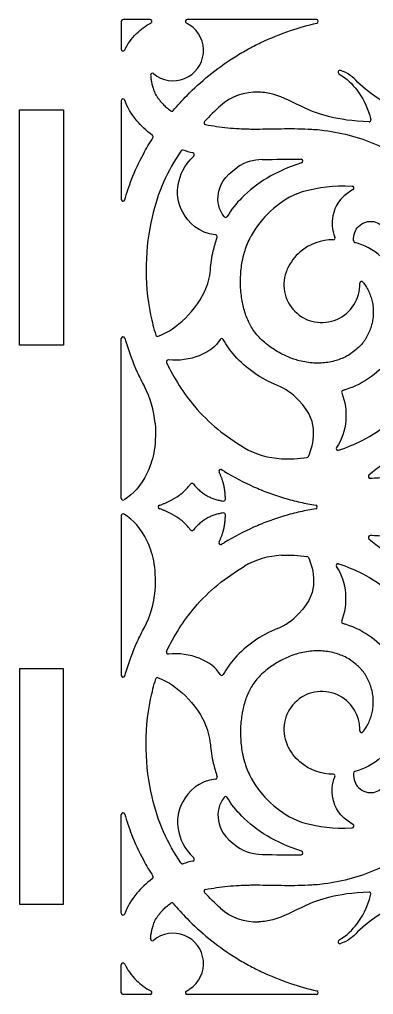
# Model space of a CAD drawing. Header units: millimetres. Extents: x -254 to 403, y -359 to 324.
# Drawn here: x -154.1 to -106, y -66.3 to 66.3 of the extents above; entities that cross this region are included whole.
import ezdxf

# ---------------------------------------------------------------- set-up
doc = ezdxf.new("R2010")
doc.units = ezdxf.units.MM
doc.header["$MEASUREMENT"] = 0
doc.layers.add('Layer 03', color=5, linetype='Continuous')

msp = doc.modelspace()

# ---------------------------------------------------------------- linework, layer by layer
at = {"layer": 'Layer 03'}
for p, q in [((-140.25, 66.06), (-140.25, 62.28)), ((-136.32, 66.31), (-140, 66.31)), ((-113.74, 66.31), (-131.27, 66.31)), ((-140.25, 55.25), (-140.25, 41.83)), ((-154.07, 22), (-154.07, 54)), ((-154.07, 54), (-148.07, 54)), ((-148.07, 54), (-148.07, 22)), ((-140.25, 1.19), (-140.25, 22.9)), ((-148.07, 22), (-154.07, 22)), ((-140.25, -1.19), (-140.25, -22.9)), ((-154.07, -22), (-154.07, -54)), ((-148.07, -22), (-154.07, -22)), ((-148.07, -54), (-148.07, -22)), ((-140.25, -55.25), (-140.25, -41.83)), ((-154.07, -54), (-148.07, -54)), ((-140.25, -66.06), (-140.25, -62.28)), ((-136.32, -66.31), (-140, -66.31)), ((-113.74, -66.31), (-131.27, -66.31))]:
    msp.add_line(p, q, dxfattribs=at)
for centre, radius, start, end in [((-140, 66.06), 0.249, 90, 180), ((-136.32, 66.06), 0.249, 296.3613, 90), ((-133.2, 62.11), 4.13, 230.0975, 56.3551), ((-131.27, 66.06), 0.249, 90, 242.6602), ((-113.74, 66.06), 0.249, 283.1328, 90), ((-140, 62.28), 0.249, 180, 334.8772), ((-136.01, 58.75), 0.249, 50.0975, 183.4792), ((-110.55, 59.15), 0.249, 73.509, 238.1356), ((-121.9, 49.13), 7.3, 87.3761, 131.7102), ((-140, 55.25), 0.249, 19.7336, 180), ((-133.37, 54.08), 0.249, 234.2042, 319.8356), ((-128.75, 52.27), 0.249, 137.0866, 258.3548), ((-106.56, 52.62), 0.249, 267.3125, 14.7619), ((-136.15, 50.34), 0.249, 327.048, 53.885), ((-131.93, 48.28), 0.249, 72.7936, 145.9479), ((-130.56, 47.91), 0.249, 313.4289, 76.4392), ((-121.02, 41.11), 6.15, 90.6436, 123.9459), ((-115.81, 47.04), 0.249, 287.2002, 88.2401), ((-110.96, 30.51), 13.26, 114.2313, 151.34), ((-108.9, 43.38), 0.249, 300.4408, 86.2979), ((-140, 41.83), 0.249, 180, 344.3843), ((-126.08, 39.64), 0.249, 215.3881, 328.3118), ((-127.45, 36.75), 0.249, 340.6336, 84.012), ((-111.44, 36.6), 0.249, 271.1121, 22.5589), ((-108.45, 36.23), 0.249, 180.6866, 254.7154), ((-136.66, 32.93), 8.55, 335.3665, 355.3266), ((-113, 30.24), 5.15, 156.1275, 2.0369), ((-107.6, 30.44), 0.249, 39.682, 182.0369), ((-140, 22.9), 0.249, 15.7822, 180), ((-135.31, 23.46), 0.249, 197.26, 289.1703), ((-126.61, 22.67), 0.249, 28.5816, 150.5559), ((-133.87, 19.76), 0.249, 84.2202, 205.2312), ((-148.12, 10.48), 12.5, 4.194, 28.193), ((-122.13, 8.94), 8.19, 43.1102, 67.6972), ((-110.06, 15.62), 0.249, 105.5178, 202.0825), ((-117.98, 17.51), 10.95, 239.6022, 267.4236), ((-110.79, 7.95), 0.249, 145.7009, 288.5738), ((-89.28, -16.16), 26.83, 109.5046, 130.185), ((-115.05, 6.96), 0.249, 277.3496, 336.9928), ((-126.74, 4.87), 0.249, 57.5466, 207.6839), ((-106.43, 4.14), 0.249, 130.185, 271.3041), ((-130.63, 2.97), 0.249, 38.9037, 143.9717), ((-140, 1.19), 0.249, 180, 300.6621), ((-134.96, 0), 0.249, 109.4431, 250.5569), ((-126.34, 1.06), 0.249, 262.8141, 1.3956), ((-113.86, 0), 0.249, 279.4124, 80.5876), ((-140, -1.19), 0.249, 59.3379, 180), ((-126.34, -1.06), 0.249, 358.6044, 97.1859), ((-130.63, -2.97), 0.249, 216.0283, 321.0963), ((-106.43, -4.14), 0.249, 88.6959, 229.815), ((-126.74, -4.87), 0.249, 152.3161, 302.4534), ((-89.28, 16.16), 26.83, 229.815, 250.4954), ((-117.98, -17.51), 10.95, 92.5764, 120.3978), ((-115.05, -6.96), 0.249, 23.0072, 82.6504), ((-110.79, -7.95), 0.249, 71.4262, 214.2991), ((-148.12, -10.48), 12.5, 331.807, 355.806), ((-122.13, -8.94), 8.19, 292.3028, 316.8898), ((-110.06, -15.62), 0.249, 157.9175, 254.4822), ((-133.87, -19.76), 0.249, 154.7688, 275.7798), ((-140, -22.9), 0.249, 180, 344.2178), ((-135.31, -23.46), 0.249, 70.8297, 162.74), ((-126.61, -22.67), 0.249, 209.4441, 331.4184), ((-113, -30.24), 5.15, 357.9631, 203.8725), ((-136.66, -32.93), 8.55, 4.6734, 24.6335), ((-107.6, -30.44), 0.249, 177.9631, 320.318), ((-127.45, -36.75), 0.249, 275.988, 19.3664), ((-110.96, -30.51), 13.26, 208.66, 245.7687), ((-111.44, -36.6), 0.249, 337.4411, 88.8879), ((-108.45, -36.23), 0.249, 105.2846, 179.3134), ((-126.08, -39.64), 0.249, 31.6882, 144.6119), ((-140, -41.83), 0.249, 15.6157, 180), ((-108.9, -43.38), 0.249, 273.7021, 59.5592), ((-121.02, -41.11), 6.15, 236.0541, 269.3564), ((-130.56, -47.91), 0.249, 283.5608, 46.5711), ((-115.81, -47.04), 0.249, 271.7599, 72.7998), ((-131.93, -48.28), 0.249, 214.0521, 287.2064), ((-136.15, -50.34), 0.249, 306.115, 32.952), ((-128.75, -52.27), 0.249, 101.6452, 222.9134), ((-106.56, -52.62), 0.249, 345.2381, 92.6875), ((-133.37, -54.08), 0.249, 40.1644, 125.7958), ((-140, -55.25), 0.249, 180, 340.2664), ((-121.9, -49.13), 7.3, 228.2898, 272.6239), ((-133.2, -62.11), 4.13, 303.6449, 129.9025), ((-136.01, -58.75), 0.249, 176.5208, 309.9025), ((-110.55, -59.15), 0.249, 121.8644, 286.491), ((-140, -62.28), 0.249, 25.1228, 180), ((-140, -66.06), 0.249, 180, 270), ((-136.32, -66.06), 0.249, 270, 63.6387), ((-131.27, -66.06), 0.249, 117.3398, 270), ((-113.74, -66.06), 0.249, 270, 76.8672)]:
    msp.add_arc(centre, radius, start, end, dxfattribs=at)
for points, knots in [([(-139.77, 62.18), (-139.4, 62.97), (-138.44, 64.29), (-136.96, 65.46), (-136.21, 65.83)], [267.452097, 267.452097, 267.452097, 267.452097, 272.417124, 276.383056, 276.383056, 276.383056, 276.383056]), ([(-133.18, 53.92), (-132.58, 54.63), (-131.06, 56.3), (-128.37, 58.76), (-125.59, 60.78), (-123.18, 62.21), (-120.62, 63.52), (-117.47, 64.8), (-114.89, 65.53), (-113.68, 65.82)], [742.138164, 742.138164, 742.138164, 742.138164, 744.93981, 748.945934, 753.107791, 755.249668, 757.397797, 761.756277, 765.474446, 765.474446, 765.474446, 765.474446]), ([(-136.26, 58.74), (-136.25, 58.65), (-136.23, 58.4), (-136.17, 57.99), (-136.07, 57.49), (-135.95, 57.03), (-135.82, 56.62), (-135.67, 56.28), (-135.48, 55.95), (-135.25, 55.59), (-134.93, 55.19), (-134.55, 54.76), (-134.09, 54.32), (-133.73, 54.04), (-133.53, 53.89), (-133.51, 53.87)], [735.94842, 735.94842, 735.94842, 735.94842, 736.217599, 736.702874, 737.192796, 737.743973, 738.134795, 738.492287, 738.859751, 739.281009, 739.792316, 740.380313, 741.011424, 741.697619, 741.764526, 741.764526, 741.764526, 741.764526]), ([(-110.69, 58.93), (-109.55, 58.23), (-107.96, 56.59), (-106.84, 54.63), (-106.32, 52.68)], [1837.220932, 1837.220932, 1837.220932, 1837.220932, 1840.894315, 1845.534419, 1845.534419, 1845.534419, 1845.534419]), ([(-99.06, 53.44), (-102.11, 53.77), (-105.12, 55.2), (-108.07, 57.61), (-109.33, 59.04), (-110.48, 59.38)], [1822.670563, 1822.670563, 1822.670563, 1822.670563, 1827.628244, 1832.73478, 1836.502613, 1836.502613, 1836.502613, 1836.502613]), ([(-106.58, 52.37), (-111.1, 52.58), (-115.78, 54.27), (-118.7, 56.06), (-120.87, 56.39), (-121.56, 56.42)], [1846.003255, 1846.003255, 1846.003255, 1846.003255, 1852.399097, 1858.951342, 1861.660751, 1861.660751, 1861.660751, 1861.660751]), ([(-136, 50.54), (-136.88, 51.19), (-138.58, 52.88), (-139.42, 54.38), (-139.76, 55.33)], [261.129159, 261.129159, 261.129159, 261.129159, 265.278758, 271.35345, 271.35345, 271.35345, 271.35345]), ([(-128.8, 52.03), (-128.3, 51.93), (-127.3, 51.75), (-125.77, 51.57), (-124.36, 51.46), (-123.19, 51.42), (-121.98, 51.4), (-120.46, 51.42), (-118.61, 51.46), (-116.69, 51.47), (-115.16, 51.43), (-113.8, 51.35), (-111.78, 51.14), (-108.8, 50.54), (-105.72, 49.42), (-103.4, 48.25), (-102.29, 47.59), (-101.76, 47.24)], [1871.350312, 1871.350312, 1871.350312, 1871.350312, 1872.889822, 1874.414357, 1875.971649, 1877.150559, 1877.954652, 1879.609395, 1881.727891, 1883.525117, 1885.394132, 1886.357493, 1887.601756, 1891.528758, 1895.468034, 1897.446275, 1899.352769, 1899.352769, 1899.352769, 1899.352769]), ([(-139.76, 41.76), (-139.5, 42.7), (-138.79, 44.84), (-137.49, 47.66), (-136.4, 49.49), (-135.94, 50.21)], [251.40925, 251.40925, 251.40925, 251.40925, 254.340554, 258.179845, 260.750261, 260.750261, 260.750261, 260.750261]), ([(-132.14, 48.42), (-133.95, 45.73), (-136.83, 39.45), (-137.23, 29.72), (-135.83, 24.29), (-135.55, 23.39)], [731.512523, 731.512523, 731.512523, 731.512523, 743.359776, 757.283375, 760.092103, 760.092103, 760.092103, 760.092103]), ([(-127.43, 37), (-129.72, 37.24), (-132.64, 40.3), (-132.73, 43.87), (-131.83, 46.36), (-130.39, 47.73)], [778.635065, 778.635065, 778.635065, 778.635065, 783.670516, 788.935489, 793.82643, 793.82643, 793.82643, 793.82643]), ([(-115.74, 46.8), (-119.29, 45.7), (-123.09, 43.27), (-125.32, 40.39), (-125.86, 39.51)], [324.650458, 324.650458, 324.650458, 324.650458, 332.131996, 335.289695, 335.289695, 335.289695, 335.289695]), ([(-126.28, 39.5), (-126.96, 40.45), (-127.51, 42.33), (-126.31, 44.96), (-124.45, 46.21)], [306.722379, 306.722379, 306.722379, 306.722379, 311.735601, 316.072272, 316.072272, 316.072272, 316.072272]), ([(-116.4, 42.6), (-115.98, 42.79), (-114.12, 43.36), (-111.48, 43.8), (-108.88, 43.63)], [1049.203791, 1049.203791, 1049.203791, 1049.203791, 1051.102667, 1057.37898, 1057.37898, 1057.37898, 1057.37898]), ([(-108.77, 43.17), (-110.66, 42.06), (-111.7, 39.95), (-111.63, 37.71), (-111.21, 36.7)], [962.361017, 962.361017, 962.361017, 962.361017, 967.173938, 970.804189, 970.804189, 970.804189, 970.804189]), ([(-108.7, 36.23), (-108.71, 37.06), (-108.1, 38.59), (-105.74, 39.16), (-104.31, 37.74), (-102.51, 35.65), (-99.09, 35.44), (-97.94, 36.68)], [498.831517, 498.831517, 498.831517, 498.831517, 501.255539, 504.548405, 507.841271, 511.134137, 514.21629, 514.21629, 514.21629, 514.21629]), ([(-128.14, 32.24), (-128.07, 33.11), (-127.84, 34.6), (-127.43, 36.07), (-127.22, 36.67)], [773.263362, 773.263362, 773.263362, 773.263362, 776.165349, 778.183992, 778.183992, 778.183992, 778.183992]), ([(-107.41, 30.6), (-107.38, 30.55), (-107.2, 30.33), (-106.9, 29.89), (-106.56, 29.23), (-106.29, 28.51), (-106.13, 27.89), (-106.05, 27.37), (-106, 26.85), (-105.99, 26.19), (-106.08, 25.38), (-106.27, 24.58), (-106.54, 23.81), (-106.9, 23.09), (-107.5, 22.19), (-108.4, 21.28), (-109.48, 20.56), (-110.44, 20.12), (-111.28, 19.84), (-112.17, 19.65), (-113.44, 19.52), (-114.75, 19.6), (-115.98, 19.86), (-116.9, 20.14), (-117.82, 20.5), (-118.81, 21), (-119.75, 21.58), (-120.6, 22.22), (-121.34, 22.89), (-121.97, 23.59), (-122.48, 24.3), (-122.9, 25.05), (-123.25, 25.86), (-123.53, 26.72), (-123.73, 27.53), (-123.88, 28.39), (-124.04, 29.62), (-124.08, 31.33), (-123.88, 33.14), (-123.54, 34.56), (-123.19, 35.61), (-122.87, 36.34), (-122.66, 36.75), (-122.6, 36.87)], [1001.01689, 1001.01689, 1001.01689, 1001.01689, 1001.186808, 1001.878379, 1002.624663, 1003.400873, 1004.184893, 1004.574048, 1004.962415, 1005.760846, 1006.57991, 1007.406773, 1008.22878, 1009.034716, 1009.824188, 1011.462769, 1012.863414, 1013.737169, 1014.620793, 1015.531476, 1016.47424, 1018.452747, 1019.484289, 1020.252003, 1021.346317, 1022.466033, 1023.581397, 1024.661681, 1025.675077, 1026.595371, 1027.462847, 1028.317739, 1029.18862, 1030.097064, 1031.05744, 1031.697487, 1032.71829, 1034.78337, 1036.860098, 1038.175025, 1039.184665, 1040.184364, 1040.579739, 1040.579739, 1040.579739, 1040.579739]), ([(-111.44, 36.35), (-113.06, 36.32), (-115.37, 35.64), (-117.26, 33.33), (-117.7, 32.33)], [971.290468, 971.290468, 971.290468, 971.290468, 978.389347, 981.827572, 981.827572, 981.827572, 981.827572]), ([(-101.86, 27.11), (-101.87, 27.32), (-102.09, 30.01), (-104.12, 34.06), (-107.23, 35.64), (-108.52, 35.99)], [483.700255, 483.700255, 483.700255, 483.700255, 484.402101, 492.874904, 498.508506, 498.508506, 498.508506, 498.508506]), ([(-102.04, 24.45), (-102.31, 23.05), (-103.8, 19.29), (-107.32, 16.69), (-109.98, 15.9), (-110.12, 15.86)], [461.24267, 461.24267, 461.24267, 461.24267, 466.013134, 474.485937, 474.952103, 474.952103, 474.952103, 474.952103]), ([(-139.76, 22.97), (-139.73, 22.86), (-139.27, 21.28), (-138.45, 19.05), (-137.45, 17.02), (-137.1, 16.38)], [528.127962, 528.127962, 528.127962, 528.127962, 528.453442, 533.083298, 535.27019, 535.27019, 535.27019, 535.27019]), ([(-119.02, 16.51), (-121.26, 17.43), (-124.23, 19.5), (-125.96, 22.01), (-126.39, 22.79)], [683.485061, 683.485061, 683.485061, 683.485061, 690.629685, 693.670505, 693.670505, 693.670505, 693.670505]), ([(-134.1, 19.65), (-133.08, 17.5), (-130.17, 12.91), (-126.06, 9.55), (-123.52, 8.06)], [646.550352, 646.550352, 646.550352, 646.550352, 653.674815, 662.758424, 662.758424, 662.758424, 662.758424]), ([(-114.82, 6.87), (-114.49, 7.64), (-113.72, 9.76), (-114.49, 12.76), (-116.15, 14.53)], [670.206707, 670.206707, 670.206707, 670.206707, 675.528667, 679.957566, 679.957566, 679.957566, 679.957566]), ([(-135.65, 11.39), (-135.41, 8.08), (-136.75, 3.82), (-138.55, 1.76), (-139.87, 0.98)], [540.527479, 540.527479, 540.527479, 540.527479, 546.731757, 554.064512, 554.064512, 554.064512, 554.064512]), ([(-110.71, 7.72), (-109.58, 8.1), (-107.01, 9.19), (-104.94, 10.57), (-103.87, 11.46)], [484.202149, 484.202149, 484.202149, 484.202149, 486.216412, 489.026177, 489.026177, 489.026177, 489.026177]), ([(-85.3, 8.72), (-86.65, 8.15), (-92.88, 5.75), (-100.58, 4.1), (-106.05, 3.9), (-106.43, 3.89)], [446.511938, 446.511938, 446.511938, 446.511938, 450.497751, 464.421351, 465.451153, 465.451153, 465.451153, 465.451153]), ([(-126.61, 5.08), (-126.48, 5), (-125.09, 4.13), (-122.97, 3.02), (-120.21, 1.9), (-118.09, 1.2), (-115.96, 0.64), (-114.53, 0.36), (-113.82, 0.25)], [695.960805, 695.960805, 695.960805, 695.960805, 696.416567, 700.903453, 703.148034, 705.382265, 707.630414, 709.777912, 709.777912, 709.777912, 709.777912]), ([(-135.65, -11.39), (-135.41, -8.08), (-136.75, -3.82), (-138.55, -1.76), (-139.87, -0.98)], [540.527479, 540.527479, 540.527479, 540.527479, 546.731758, 554.064512, 554.064512, 554.064512, 554.064512]), ([(-113.82, -0.25), (-114.53, -0.36), (-115.96, -0.64), (-118.09, -1.2), (-120.21, -1.9), (-122.97, -3.02), (-125.09, -4.13), (-126.48, -5), (-126.61, -5.08)], [710.481172, 710.481172, 710.481172, 710.481172, 712.62867, 714.876819, 717.111051, 719.355632, 723.842517, 724.298279, 724.298279, 724.298279, 724.298279]), ([(-85.3, -8.72), (-86.65, -8.15), (-92.88, -5.75), (-100.58, -4.1), (-106.05, -3.9), (-106.43, -3.89)], [446.511938, 446.511938, 446.511938, 446.511938, 450.497751, 464.421351, 465.451153, 465.451153, 465.451153, 465.451153]), ([(-114.82, -6.87), (-114.49, -7.64), (-113.72, -9.76), (-114.49, -12.76), (-116.15, -14.53)], [670.206707, 670.206707, 670.206707, 670.206707, 675.528666, 679.957566, 679.957566, 679.957566, 679.957566]), ([(-110.71, -7.72), (-109.58, -8.1), (-107.01, -9.19), (-104.94, -10.57), (-103.87, -11.46)], [484.202149, 484.202149, 484.202149, 484.202149, 486.216412, 489.026177, 489.026177, 489.026177, 489.026177]), ([(-134.1, -19.65), (-133.08, -17.5), (-130.17, -12.91), (-126.06, -9.55), (-123.52, -8.06)], [646.550352, 646.550352, 646.550352, 646.550352, 653.674814, 662.758424, 662.758424, 662.758424, 662.758424]), ([(-102.04, -24.45), (-102.31, -23.05), (-103.8, -19.29), (-107.32, -16.69), (-109.98, -15.9), (-110.12, -15.86)], [461.24267, 461.24267, 461.24267, 461.24267, 466.013133, 474.485937, 474.952103, 474.952103, 474.952103, 474.952103]), ([(-139.76, -22.97), (-139.73, -22.86), (-139.27, -21.28), (-138.45, -19.05), (-137.45, -17.02), (-137.1, -16.38)], [528.127962, 528.127962, 528.127962, 528.127962, 528.453442, 533.083298, 535.27019, 535.27019, 535.27019, 535.27019]), ([(-119.02, -16.51), (-121.26, -17.43), (-124.23, -19.5), (-125.96, -22.01), (-126.39, -22.79)], [683.485061, 683.485061, 683.485061, 683.485061, 690.629686, 693.670505, 693.670505, 693.670505, 693.670505]), ([(-107.41, -30.6), (-107.38, -30.55), (-107.2, -30.33), (-106.9, -29.89), (-106.56, -29.23), (-106.29, -28.51), (-106.13, -27.89), (-106.05, -27.37), (-106, -26.85), (-105.99, -26.19), (-106.08, -25.38), (-106.27, -24.58), (-106.54, -23.81), (-106.9, -23.09), (-107.5, -22.19), (-108.4, -21.28), (-109.48, -20.56), (-110.44, -20.12), (-111.28, -19.84), (-112.17, -19.65), (-113.44, -19.52), (-114.75, -19.6), (-115.98, -19.86), (-116.9, -20.14), (-117.82, -20.5), (-118.81, -21), (-119.75, -21.58), (-120.6, -22.22), (-121.34, -22.89), (-121.97, -23.59), (-122.48, -24.3), (-122.9, -25.05), (-123.25, -25.86), (-123.53, -26.72), (-123.73, -27.53), (-123.88, -28.39), (-124.04, -29.62), (-124.08, -31.33), (-123.88, -33.14), (-123.54, -34.56), (-123.19, -35.61), (-122.87, -36.34), (-122.66, -36.75), (-122.6, -36.87)], [1096.671275, 1096.671275, 1096.671275, 1096.671275, 1096.841192, 1097.532763, 1098.279047, 1099.055257, 1099.839277, 1100.228432, 1100.616799, 1101.41523, 1102.234295, 1103.061157, 1103.883164, 1104.6891, 1105.478572, 1107.117153, 1108.517798, 1109.391554, 1110.275177, 1111.185861, 1112.128624, 1114.107131, 1115.138673, 1115.906387, 1117.000701, 1118.120417, 1119.235781, 1120.316065, 1121.329461, 1122.249756, 1123.117231, 1123.972123, 1124.843004, 1125.751448, 1126.711824, 1127.351871, 1128.372674, 1130.437754, 1132.514483, 1133.829409, 1134.839049, 1135.838748, 1136.234123, 1136.234123, 1136.234123, 1136.234123]), ([(-132.14, -48.42), (-133.95, -45.73), (-136.83, -39.45), (-137.23, -29.72), (-135.83, -24.29), (-135.55, -23.39)], [731.512523, 731.512523, 731.512523, 731.512523, 743.359774, 757.283374, 760.092103, 760.092103, 760.092103, 760.092103]), ([(-101.86, -27.11), (-101.87, -27.32), (-102.09, -30.01), (-104.12, -34.06), (-107.23, -35.64), (-108.52, -35.99)], [483.700255, 483.700255, 483.700255, 483.700255, 484.402101, 492.874905, 498.508506, 498.508506, 498.508506, 498.508506]), ([(-128.14, -32.24), (-128.07, -33.11), (-127.84, -34.6), (-127.43, -36.07), (-127.22, -36.67)], [773.263362, 773.263362, 773.263362, 773.263362, 776.165349, 778.183992, 778.183992, 778.183992, 778.183992]), ([(-111.44, -36.35), (-113.06, -36.32), (-115.37, -35.64), (-117.26, -33.33), (-117.7, -32.33)], [1066.944852, 1066.944852, 1066.944852, 1066.944852, 1074.043731, 1077.481956, 1077.481956, 1077.481956, 1077.481956]), ([(-108.7, -36.23), (-108.71, -37.06), (-108.1, -38.59), (-105.74, -39.16), (-104.31, -37.74), (-102.51, -35.65), (-99.09, -35.44), (-97.94, -36.68)], [498.831517, 498.831517, 498.831517, 498.831517, 501.255539, 504.548405, 507.841271, 511.134137, 514.21629, 514.21629, 514.21629, 514.21629]), ([(-127.43, -37), (-129.72, -37.24), (-132.64, -40.3), (-132.73, -43.87), (-131.83, -46.36), (-130.39, -47.73)], [778.635065, 778.635065, 778.635065, 778.635065, 783.670515, 788.935487, 793.82643, 793.82643, 793.82643, 793.82643]), ([(-108.77, -43.17), (-110.66, -42.06), (-111.7, -39.95), (-111.63, -37.71), (-111.21, -36.7)], [1058.015401, 1058.015401, 1058.015401, 1058.015401, 1062.828322, 1066.458573, 1066.458573, 1066.458573, 1066.458573]), ([(-126.28, -39.5), (-126.96, -40.45), (-127.51, -42.33), (-126.31, -44.96), (-124.45, -46.21)], [306.722379, 306.722379, 306.722379, 306.722379, 311.735602, 316.072272, 316.072272, 316.072272, 316.072272]), ([(-115.74, -46.8), (-119.29, -45.7), (-123.09, -43.27), (-125.32, -40.39), (-125.86, -39.51)], [324.650458, 324.650458, 324.650458, 324.650458, 332.131996, 335.289695, 335.289695, 335.289695, 335.289695]), ([(-139.76, -41.76), (-139.5, -42.7), (-138.79, -44.84), (-137.49, -47.66), (-136.4, -49.49), (-135.94, -50.21)], [251.40925, 251.40925, 251.40925, 251.40925, 254.340554, 258.179845, 260.750261, 260.750261, 260.750261, 260.750261]), ([(-116.4, -42.6), (-115.98, -42.79), (-114.12, -43.36), (-111.48, -43.8), (-108.88, -43.63)], [1144.858175, 1144.858175, 1144.858175, 1144.858175, 1146.757052, 1153.033364, 1153.033364, 1153.033364, 1153.033364]), ([(-128.8, -52.03), (-128.3, -51.93), (-127.3, -51.75), (-125.77, -51.57), (-124.36, -51.46), (-123.19, -51.42), (-121.98, -51.4), (-120.46, -51.42), (-118.61, -51.46), (-116.69, -51.47), (-115.16, -51.43), (-113.8, -51.35), (-111.78, -51.14), (-108.8, -50.54), (-105.72, -49.42), (-103.4, -48.25), (-102.29, -47.59), (-101.76, -47.24)], [1871.350312, 1871.350312, 1871.350312, 1871.350312, 1872.889822, 1874.414356, 1875.971649, 1877.150558, 1877.954652, 1879.609395, 1881.727891, 1883.525117, 1885.394132, 1886.357493, 1887.601756, 1891.528758, 1895.468034, 1897.446275, 1899.352769, 1899.352769, 1899.352769, 1899.352769]), ([(-136, -50.54), (-136.88, -51.19), (-138.58, -52.88), (-139.42, -54.38), (-139.76, -55.33)], [261.129159, 261.129159, 261.129159, 261.129159, 265.278755, 271.35345, 271.35345, 271.35345, 271.35345]), ([(-106.58, -52.37), (-111.1, -52.58), (-115.78, -54.27), (-118.7, -56.06), (-120.87, -56.39), (-121.56, -56.42)], [1846.003255, 1846.003255, 1846.003255, 1846.003255, 1852.399097, 1858.951342, 1861.660751, 1861.660751, 1861.660751, 1861.660751]), ([(-110.69, -58.93), (-109.55, -58.23), (-107.96, -56.59), (-106.84, -54.63), (-106.32, -52.68)], [1837.220932, 1837.220932, 1837.220932, 1837.220932, 1840.894315, 1845.534419, 1845.534419, 1845.534419, 1845.534419]), ([(-136.26, -58.74), (-136.25, -58.65), (-136.23, -58.4), (-136.17, -57.99), (-136.07, -57.49), (-135.95, -57.03), (-135.82, -56.62), (-135.67, -56.28), (-135.48, -55.95), (-135.25, -55.59), (-134.93, -55.19), (-134.55, -54.76), (-134.09, -54.32), (-133.73, -54.04), (-133.53, -53.89), (-133.51, -53.87)], [735.94842, 735.94842, 735.94842, 735.94842, 736.217599, 736.702874, 737.192796, 737.743973, 738.134795, 738.492287, 738.859751, 739.281009, 739.792316, 740.380313, 741.011424, 741.697619, 741.764526, 741.764526, 741.764526, 741.764526]), ([(-133.18, -53.92), (-132.58, -54.63), (-131.06, -56.3), (-128.37, -58.76), (-125.59, -60.78), (-123.18, -62.21), (-120.62, -63.52), (-117.47, -64.8), (-114.89, -65.53), (-113.68, -65.82)], [742.138164, 742.138164, 742.138164, 742.138164, 744.939809, 748.945934, 753.107791, 755.249668, 757.397796, 761.756277, 765.474446, 765.474446, 765.474446, 765.474446]), ([(-99.06, -53.44), (-102.11, -53.77), (-105.12, -55.2), (-108.07, -57.61), (-109.33, -59.04), (-110.48, -59.38)], [1822.670563, 1822.670563, 1822.670563, 1822.670563, 1827.628242, 1832.73478, 1836.502613, 1836.502613, 1836.502613, 1836.502613]), ([(-139.77, -62.18), (-139.4, -62.97), (-138.44, -64.29), (-136.96, -65.46), (-136.21, -65.83)], [267.452097, 267.452097, 267.452097, 267.452097, 272.417124, 276.383056, 276.383056, 276.383056, 276.383056])]:
    msp.add_open_spline(points, degree=3, knots=knots, dxfattribs=at)
for points, degree in [([(-131.39, 65.84), (-131.22, 65.75), (-131.06, 65.66), (-130.91, 65.55)], 3), ([(-126.75, 54.58), (-127.52, 53.89), (-128.25, 53.18), (-128.93, 52.44)], 3), ([(-130.51, 48.15), (-130.97, 48.26), (-131.42, 48.39), (-131.86, 48.52)], 3), ([(-121.09, 47.26), (-119.3, 47.28), (-117.54, 47.34), (-115.8, 47.29)], 3), ([(-135.23, 23.23), (-133.47, 23.84), (-130.42, 26.04), (-128.89, 29.37)], 3), ([(-126.82, 22.79), (-127.89, 20.9), (-130.95, 19.71), (-133.85, 20.01)], 3), ([(-110.29, 15.53), (-109.34, 13.2), (-109.55, 10.21), (-110.99, 8.09)], 3), ([(-118.47, 6.57), (-117.31, 6.51), (-116.15, 6.57), (-115.02, 6.72)], 3), ([(-126.09, 1.07), (-126.14, 3.18), (-126.96, 4.75)], 2), ([(-135.04, 0.23), (-132.2, 1.24), (-130.83, 3.12)], 2), ([(-130.44, 3.13), (-128.82, 1.12), (-126.37, 0.81)], 2), ([(-130.83, -3.12), (-132.2, -1.24), (-135.04, -0.23)], 2), ([(-126.37, -0.81), (-128.82, -1.12), (-130.44, -3.13)], 2), ([(-126.96, -4.75), (-126.14, -3.18), (-126.09, -1.07)], 2), ([(-118.47, -6.57), (-117.31, -6.51), (-116.15, -6.57), (-115.02, -6.72)], 3), ([(-110.29, -15.53), (-109.34, -13.2), (-109.55, -10.21), (-110.99, -8.09)], 3), ([(-126.82, -22.79), (-127.89, -20.9), (-130.95, -19.71), (-133.85, -20.01)], 3), ([(-135.23, -23.23), (-133.47, -23.84), (-130.42, -26.04), (-128.89, -29.37)], 3), ([(-121.09, -47.26), (-119.3, -47.28), (-117.54, -47.34), (-115.8, -47.29)], 3), ([(-130.51, -48.15), (-130.97, -48.26), (-131.42, -48.39), (-131.86, -48.52)], 3), ([(-126.75, -54.58), (-127.52, -53.89), (-128.25, -53.18), (-128.93, -52.44)], 3), ([(-131.39, -65.84), (-131.22, -65.75), (-131.06, -65.66), (-130.91, -65.55)], 3)]:
    msp.add_open_spline(points, degree=degree, dxfattribs=at)

doc.saveas('drawing.dxf')
